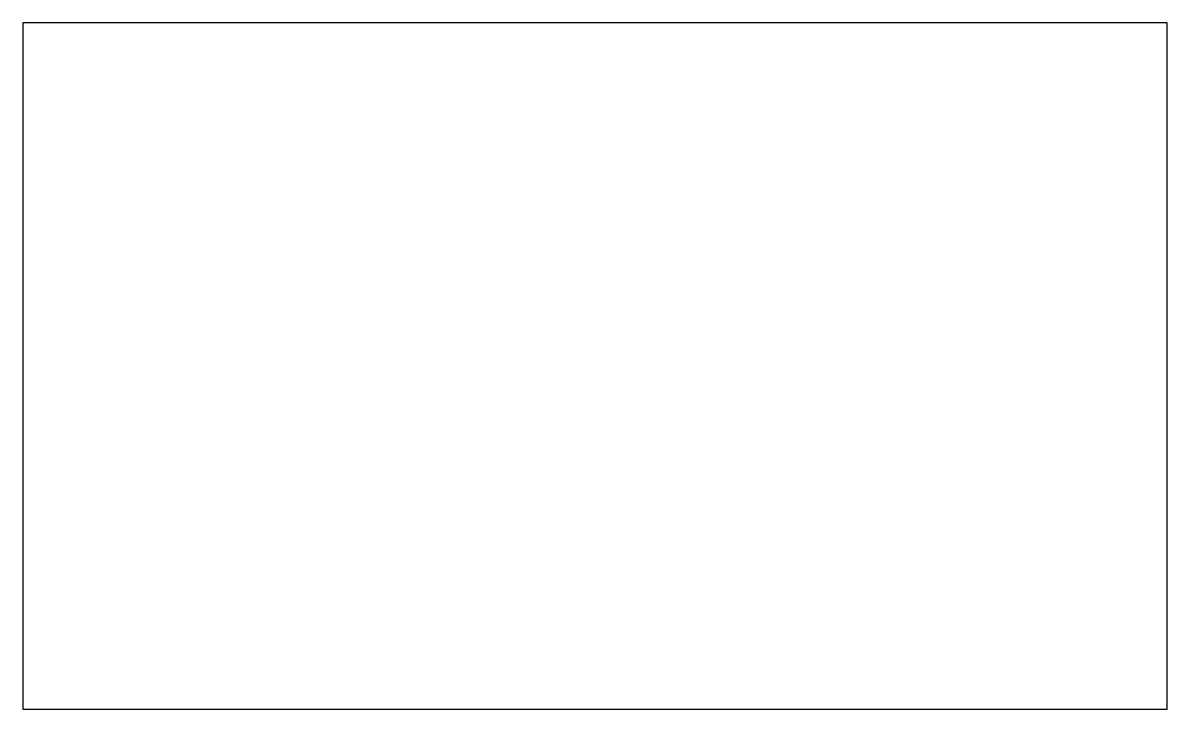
# Model space of a CAD drawing. Header units: millimetres. Extents: x 20 to 2020, y 20 to 1220.
import ezdxf

# ---------------------------------------------------------------- set-up
doc = ezdxf.new("R2010")
doc.units = ezdxf.units.MM
doc.layers.get('0').update_dxf_attribs({"linetype": 'CONTINUOUS'})

msp = doc.modelspace()

# ---------------------------------------------------------------- linework, layer by layer
at = {"color": 7}
msp.add_lwpolyline([(20, 1220), (20, 20), (2020, 20), (2020, 1220)], close=True, dxfattribs=at)

doc.saveas('drawing.dxf')
